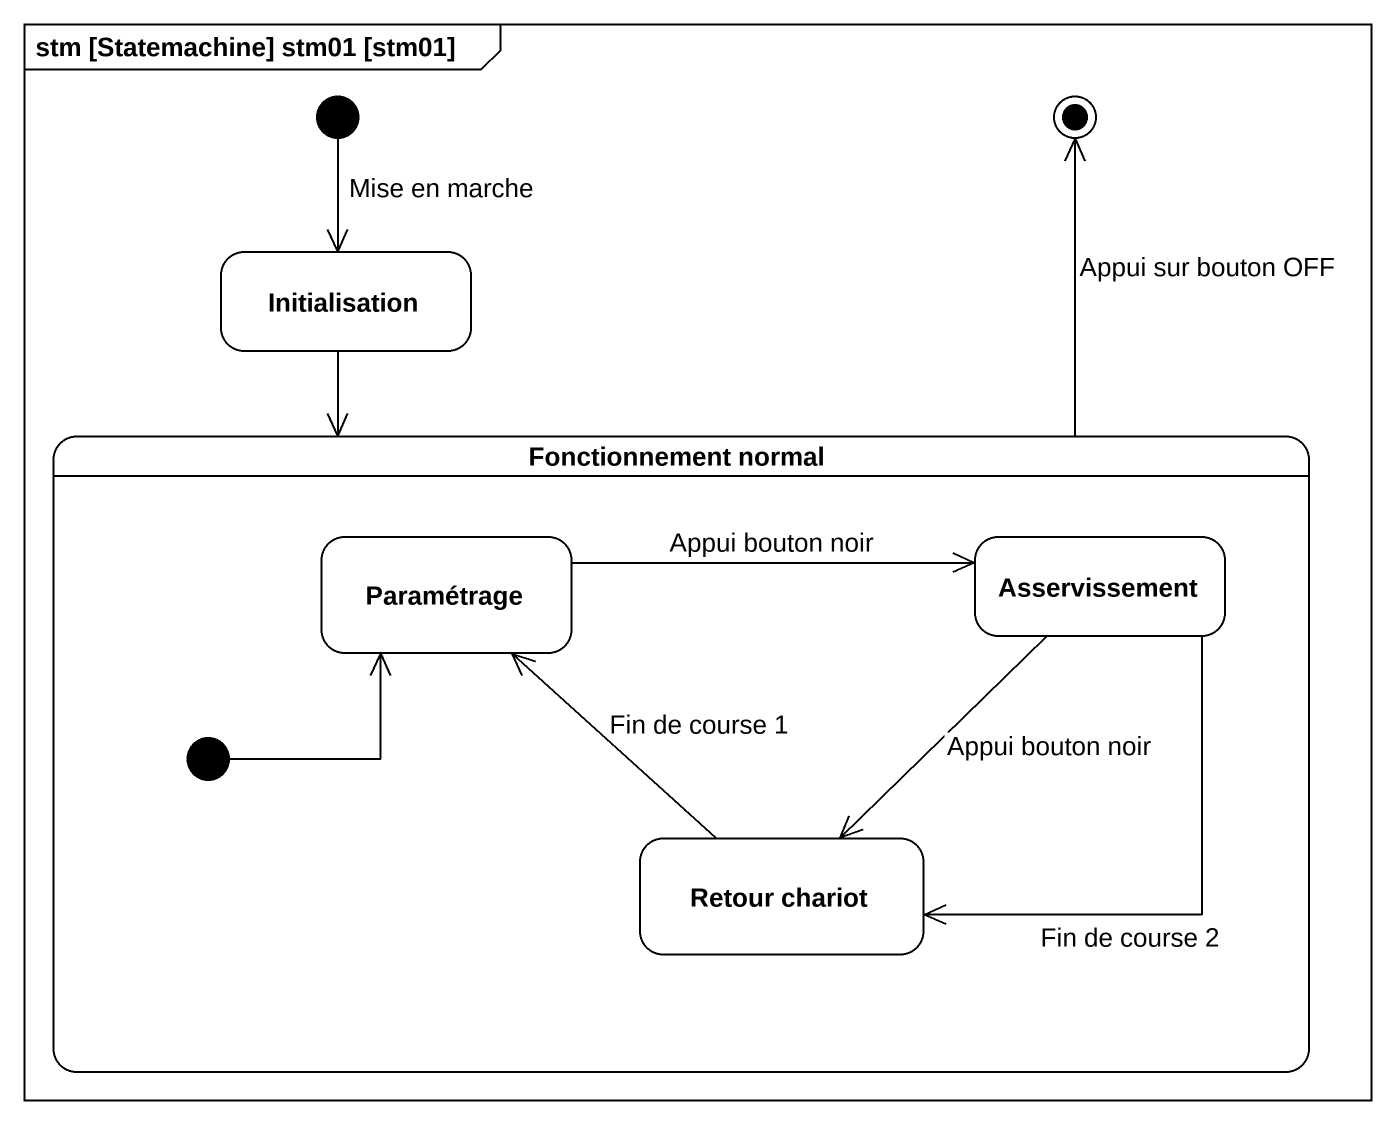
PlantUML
@startuml
mainframe stm [Statemachine] stm01 [stm01]
hide empty description
state Initialisation
state "Fonctionnement normal" as Fonctionnement_normal {
  state Paramétrage
  state Asservissement
  state "Retour chariot" as Retour_chariot
  [*] -up-> Paramétrage
}
[*] --> Initialisation : Mise en marche
Initialisation --> Fonctionnement_normal
Paramétrage -right-> Asservissement : Appui bouton noir
Asservissement --> Retour_chariot : Fin de course 2
Asservissement --> Retour_chariot : Appui bouton noir
Retour_chariot -up-> Paramétrage : Fin de course 1
Fonctionnement_normal -up-> [*] : Appui sur bouton OFF
@enduml
